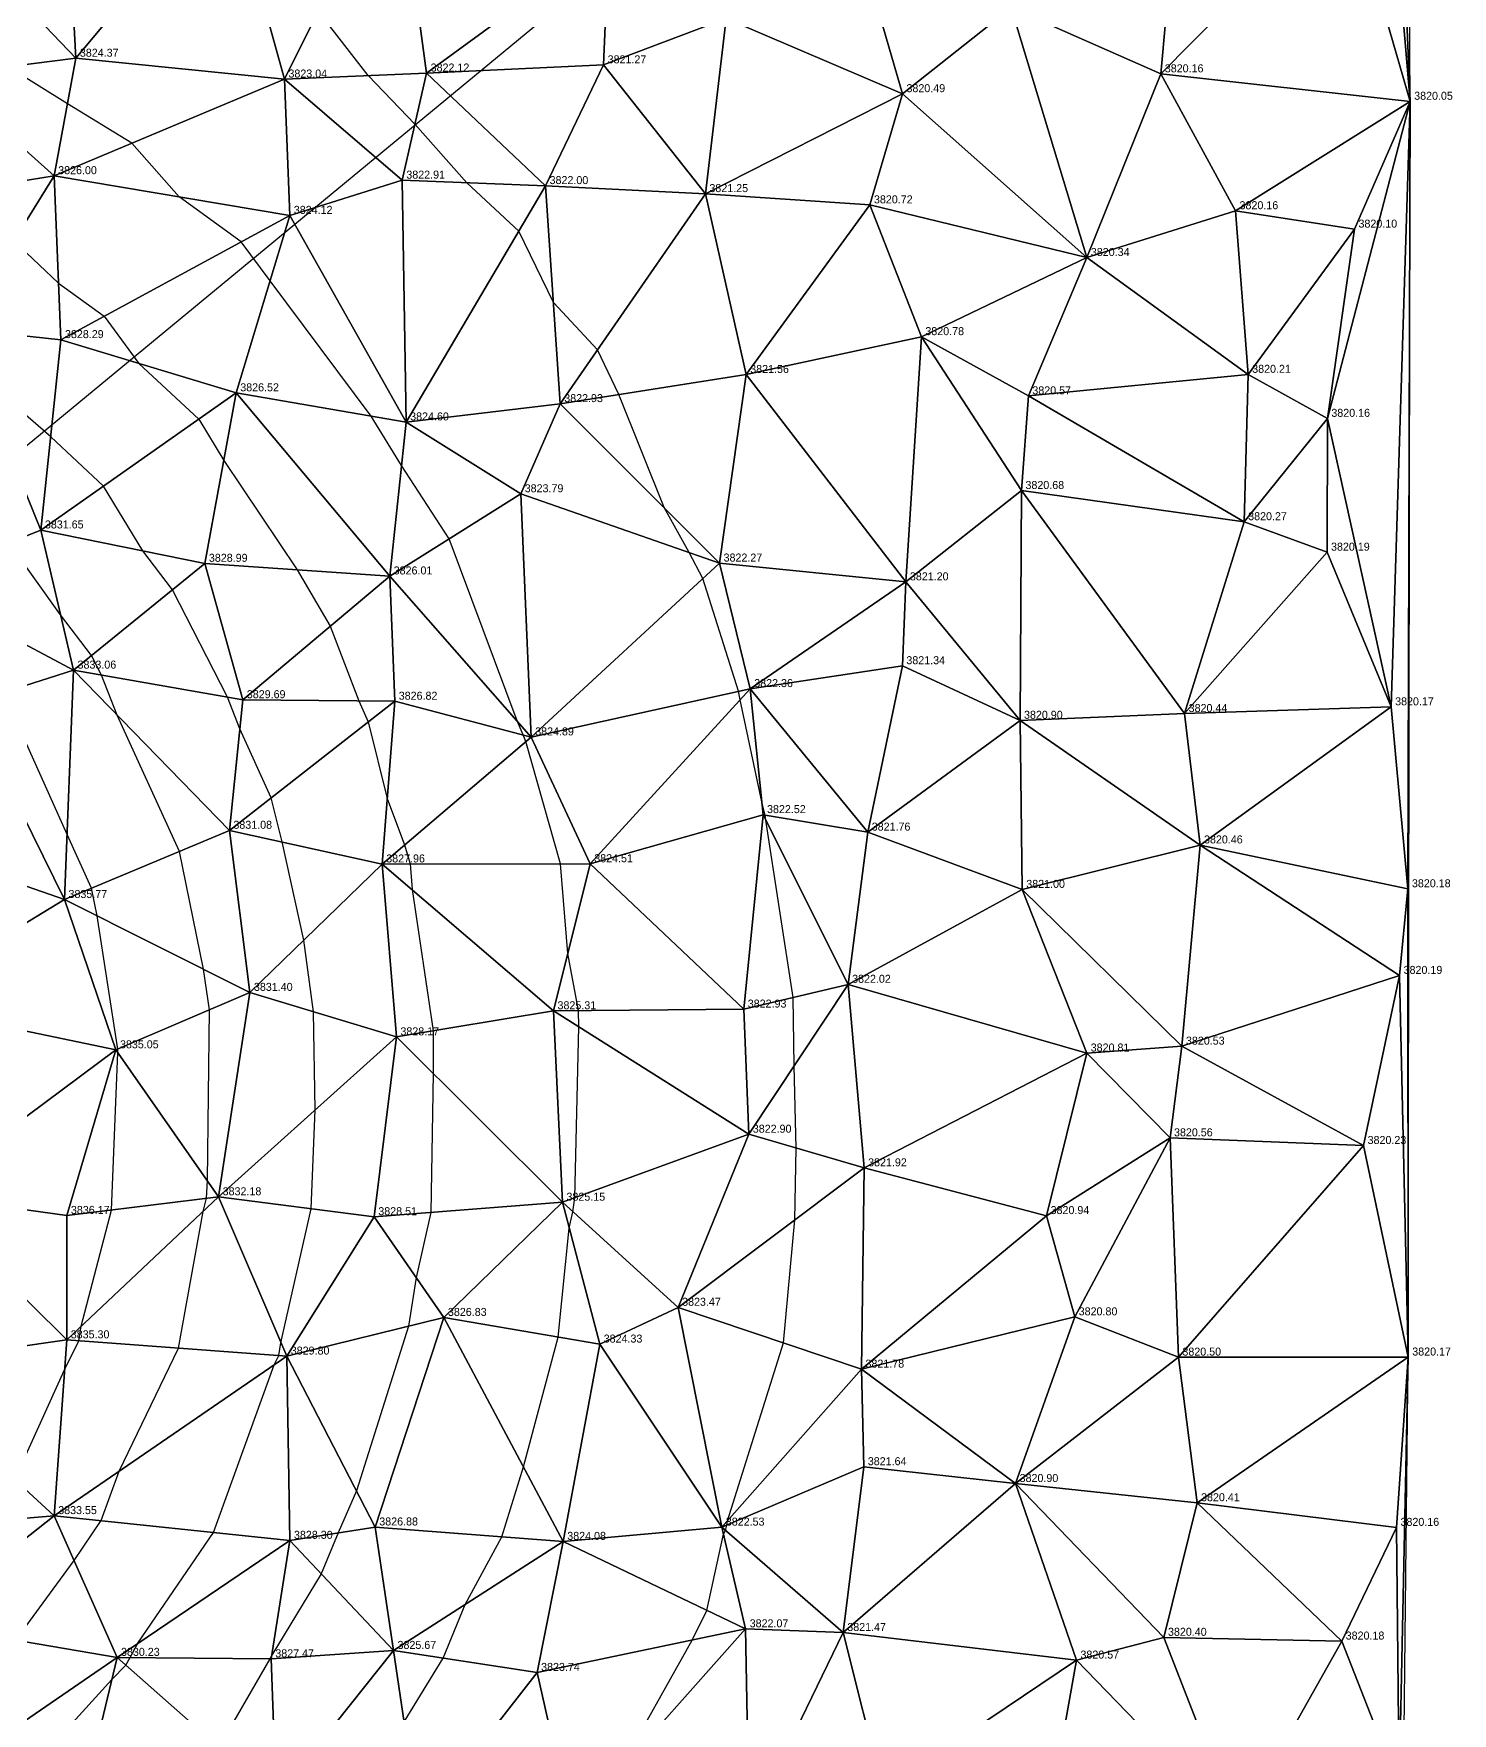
# Model space of a CAD drawing. Header units: metres. Extents: x 389994 to 390511, y 8247994 to 8248506.
# Drawn here: x 390333.5 to 390510.8, y 8248172.7 to 8248382.7 of the extents above; entities that cross this region are included whole.
import ezdxf

# ---------------------------------------------------------------- set-up
doc = ezdxf.new("R2010")
doc.units = ezdxf.units.M
for name, color, linetype in [('CURVAS_MAYORES', 30, 'Continuous'), ('CURVAS_MENORES', 33, 'Continuous'), ('EJE', 1, 'Continuous'), ('PUNTOS', 7, 'Continuous'), ('TIN', 8, 'Continuous')]:
    doc.layers.add(name, color=color, linetype=linetype)

msp = doc.modelspace()

# ---------------------------------------------------------------- linework, layer by layer
at = {"layer": 'CURVAS_MAYORES', "elevation": 3825}
msp.add_lwpolyline([(390379.81, 8248171.64), (390384.69, 8248179.6), (390387.42, 8248186.3), (390392, 8248194.77), (390394.72, 8248203.51), (390399.06, 8248219.73), (390400.44, 8248233.32), (390400.88, 8248235.4), (390401.14, 8248237.14), (390401.65, 8248258.49), (390401.6, 8248260.53), (390400.26, 8248267.67), (390399.36, 8248278.88), (390395, 8248294.16), (390394.69, 8248294.99), (390393.91, 8248296.74), (390385.42, 8248319.51), (390379.48, 8248328.67), (390375.67, 8248334.85), (390363.06, 8248351.75), (390359.46, 8248356.62), (390351.68, 8248362.25), (390345.78, 8248368.95), (390337.74, 8248373.86), (390330.31, 8248378.51)], dxfattribs=at)
at = {"layer": 'CURVAS_MENORES'}
for points, elevation in [([(390406.5, 8248165.28), (390415.8, 8248181.85), (390417.64, 8248185.57), (390419.7, 8248195.1), (390419.94, 8248195.57), (390420.11, 8248196.22), (390420.22, 8248196.77), (390427.21, 8248219), (390428.62, 8248234.37), (390428.77, 8248243.35), (390428.53, 8248253.61), (390428.41, 8248262.18), (390424.98, 8248284.35), (390424.91, 8248284.97), (390424.48, 8248286.64), (390421.78, 8248299.38), (390421.57, 8248300.45), (390417.14, 8248314.54), (390415.43, 8248317.78), (390412.29, 8248323.4), (390406.63, 8248337.54), (390403.97, 8248343.14), (390398.46, 8248349.05), (390394.13, 8248357.97), (390387.65, 8248364.01), (390381.17, 8248371.3), (390375.31, 8248377.4), (390369.08, 8248385.45)], 3822.5), ([(390331.04, 8248356.74), (390336.64, 8248351.44), (390342.33, 8248347.32), (390346.67, 8248341.43), (390354.15, 8248334.45), (390357.28, 8248329.28), (390366.45, 8248315.64), (390370.56, 8248308.58), (390374.13, 8248299.24), (390375.32, 8248296.61), (390377.7, 8248287.06), (390379.87, 8248281.24), (390380.55, 8248278.86), (390380.8, 8248275.65), (390383.44, 8248258), (390383.43, 8248252.66), (390383.14, 8248235.3), (390381.31, 8248227.18), (390380.35, 8248221.08), (390373.86, 8248200.51), (390371.55, 8248195.25), (390369.46, 8248190.14), (390363.29, 8248179.96), (390363.04, 8248179.5), (390356.67, 8248168.45)], 3827.5), ([(390330.24, 8248162.55), (390343.28, 8248176.94), (390345.02, 8248178.73), (390345.56, 8248179.67), (390346.53, 8248181.45), (390355.99, 8248195.31), (390363.57, 8248216.27), (390364.13, 8248217.42), (390364.42, 8248219.02), (390368.19, 8248235.77), (390368.71, 8248248.13), (390368.47, 8248260.39), (390367.28, 8248269.35), (390364.58, 8248281.61), (390363.2, 8248287.14), (390359.28, 8248295.76), (390357.72, 8248299.72), (390350.85, 8248313.12), (390347.14, 8248318.01), (390342.26, 8248326.1), (390335.65, 8248332.26), (390326.47, 8248340.19)], 3830), ([(390331.3, 8248181.84), (390338.56, 8248191.81), (390341.96, 8248196.78), (390344.19, 8248202.97), (390351.63, 8248218.34), (390354.71, 8248235.44), (390355.13, 8248237.07), (390355.22, 8248239.28), (390355.5, 8248260.64), (390354.72, 8248265.72), (390351.73, 8248280.44), (390343.97, 8248297.45), (390341.99, 8248302.47), (390340.74, 8248304.91), (390336.89, 8248309.99), (390330.44, 8248319.02)], 3832.5), ([(390331.17, 8248201.91), (390337.38, 8248215.63), (390339.14, 8248219.26), (390339.47, 8248221.08), (390343.23, 8248235.61), (390344.02, 8248255.31), (390344.03, 8248255.72), (390341.47, 8248272.36), (390340.76, 8248275.83), (390337.69, 8248282.56), (390329.74, 8248300.29)], 3835)]:
    msp.add_lwpolyline(points, dxfattribs=dict(at, elevation=elevation))
at = {"layer": 'EJE'}
msp.add_lwpolyline([(390034.34, 8248044.04), (390250.02, 8248262.95), (390470.51, 8248445.06)], dxfattribs=at)
at = {"layer": 'PUNTOS'}
for p in [(390338.79, 8248379.56, 3824.37), (390404.73, 8248378.73, 3821.27), (390364.85, 8248376.96, 3823.04), (390382.62, 8248377.71, 3822.12), (390474.35, 8248377.61, 3820.16), (390442.07, 8248375.13, 3820.49), (390505.51, 8248374.18, 3820.05), (390336.08, 8248364.88, 3826), (390379.58, 8248364.32, 3822.91), (390397.48, 8248363.64, 3822), (390417.45, 8248362.64, 3821.25), (390365.52, 8248359.92, 3824.12), (390438.01, 8248361.23, 3820.72), (390483.69, 8248360.5, 3820.16), (390498.55, 8248358.2, 3820.1), (390465.11, 8248354.65, 3820.34), (390336.93, 8248344.39, 3828.29), (390444.43, 8248344.76, 3820.78), (390422.55, 8248340.03, 3821.56), (390485.27, 8248340.05, 3820.21), (390358.83, 8248337.74, 3826.52), (390457.8, 8248337.36, 3820.57), (390399.31, 8248336.39, 3822.93), (390380.06, 8248334.1, 3824.6), (390495.16, 8248334.55, 3820.16), (390394.37, 8248325.12, 3823.79), (390456.94, 8248325.53, 3820.68), (390334.42, 8248320.6, 3831.65), (390484.77, 8248321.63, 3820.27), (390495.12, 8248317.82, 3820.19), (390354.91, 8248316.43, 3828.99), (390419.22, 8248316.46, 3822.27), (390378, 8248314.85, 3826.01), (390442.5, 8248314.11, 3821.2), (390442.06, 8248303.63, 3821.34), (390338.5, 8248303.08, 3833.06), (390359.65, 8248299.38, 3829.69), (390378.63, 8248299.19, 3826.82), (390423.05, 8248300.77, 3822.36), (390477.33, 8248297.65, 3820.44), (390503.13, 8248298.49, 3820.17), (390395.68, 8248294.73, 3824.89), (390456.76, 8248296.81, 3820.9), (390424.65, 8248285.02, 3822.52), (390357.97, 8248283.06, 3831.08), (390437.73, 8248282.83, 3821.76), (390479.25, 8248281.23, 3820.46), (390377.07, 8248278.85, 3827.96), (390403.06, 8248278.88, 3824.51), (390337.37, 8248274.41, 3835.77), (390457.04, 8248275.67, 3821), (390505.23, 8248275.75, 3820.18), (390435.28, 8248263.81, 3822.02), (390504.19, 8248264.92, 3820.19), (390360.54, 8248262.8, 3831.4), (390398.47, 8248260.5, 3825.31), (390422.24, 8248260.71, 3822.93), (390378.84, 8248257.24, 3828.17), (390343.8, 8248255.62, 3835.05), (390465.09, 8248255.22, 3820.81), (390476.99, 8248256.08, 3820.53), (390422.87, 8248245.07, 3822.9), (390475.5, 8248244.62, 3820.56), (390499.69, 8248243.66, 3820.23), (390437.28, 8248240.87, 3821.92), (390356.63, 8248237.25, 3832.18), (390399.59, 8248236.57, 3825.15), (390337.67, 8248234.92, 3836.17), (390376.08, 8248234.76, 3828.51), (390460.08, 8248234.9, 3820.94), (390414.04, 8248223.44, 3823.47), (390384.78, 8248222.17, 3826.83), (390463.59, 8248222.24, 3820.8), (390337.65, 8248219.37, 3835.3), (390365.14, 8248217.34, 3829.8), (390404.24, 8248218.84, 3824.33), (390476.55, 8248217.21, 3820.5), (390505.27, 8248217.22, 3820.17), (390436.95, 8248215.71, 3821.78), (390437.24, 8248203.51, 3821.64), (390456.21, 8248201.41, 3820.9), (390478.88, 8248199.01, 3820.41), (390336.08, 8248197.4, 3833.55), (390365.54, 8248194.31, 3828.3), (390376.2, 8248195.98, 3826.88), (390399.69, 8248194.18, 3824.08), (390419.5, 8248195.96, 3822.53), (390503.8, 8248195.93, 3820.16), (390422.48, 8248183.25, 3822.07), (390434.68, 8248182.79, 3821.47), (390474.75, 8248182.19, 3820.4), (390496.95, 8248181.72, 3820.18), (390343.93, 8248179.68, 3830.23), (390363.21, 8248179.5, 3827.47), (390378.48, 8248180.55, 3825.67), (390463.81, 8248179.34, 3820.57), (390396.42, 8248177.8, 3823.74)]:
    msp.add_point(p, dxfattribs=at)
at = {"layer": 'TIN'}
for points in [[(390504.72, 8248498.26, 3820), (390501.89, 8248461.4, 3820.01), (390505.51, 8248374.18, 3820.05)], [(390501.89, 8248461.4, 3820.01), (390501.86, 8248417.48, 3820.02), (390505.51, 8248374.18, 3820.05)], [(390501.86, 8248417.48, 3820.02), (390497.66, 8248401.23, 3820.04), (390505.51, 8248374.18, 3820.05)], [(390337.42, 8248405.03, 3822.53), (390319.62, 8248399.58, 3823.58), (390338.79, 8248379.56, 3824.37)], [(390357.8, 8248402.34, 3821.97), (390337.42, 8248405.03, 3822.53), (390338.79, 8248379.56, 3824.37)], [(390378.91, 8248405.23, 3821.25), (390357.8, 8248402.34, 3821.97), (390364.85, 8248376.96, 3823.04)], [(390382.62, 8248377.71, 3822.12), (390378.91, 8248405.23, 3821.25), (390364.85, 8248376.96, 3823.04)], [(390378.91, 8248405.23, 3821.25), (390382.62, 8248377.71, 3822.12), (390405.38, 8248394.36, 3820.89)], [(390364.85, 8248376.96, 3823.04), (390357.8, 8248402.34, 3821.97), (390338.79, 8248379.56, 3824.37)], [(390434.89, 8248399.96, 3820.36), (390420.06, 8248384.53, 3820.76), (390442.07, 8248375.13, 3820.49)], [(390434.89, 8248399.96, 3820.36), (390442.07, 8248375.13, 3820.49), (390455.64, 8248385.89, 3820.26)], [(390497.66, 8248401.23, 3820.04), (390474.35, 8248377.61, 3820.16), (390505.51, 8248374.18, 3820.05)], [(390476.23, 8248398.42, 3820.1), (390474.35, 8248377.61, 3820.16), (390497.66, 8248401.23, 3820.04)], [(390319.62, 8248399.58, 3823.58), (390321.98, 8248377.47, 3825.62), (390338.79, 8248379.56, 3824.37)], [(390474.35, 8248377.61, 3820.16), (390476.23, 8248398.42, 3820.1), (390455.64, 8248385.89, 3820.26)], [(390382.62, 8248377.71, 3822.12), (390404.73, 8248378.73, 3821.27), (390405.38, 8248394.36, 3820.89)], [(390404.73, 8248378.73, 3821.27), (390420.06, 8248384.53, 3820.76), (390405.38, 8248394.36, 3820.89)], [(390455.64, 8248385.89, 3820.26), (390442.07, 8248375.13, 3820.49), (390465.11, 8248354.65, 3820.34)], [(390474.35, 8248377.61, 3820.16), (390455.64, 8248385.89, 3820.26), (390465.11, 8248354.65, 3820.34)], [(390420.06, 8248384.53, 3820.76), (390404.73, 8248378.73, 3821.27), (390417.45, 8248362.64, 3821.25)], [(390442.07, 8248375.13, 3820.49), (390420.06, 8248384.53, 3820.76), (390417.45, 8248362.64, 3821.25)], [(390321.98, 8248377.47, 3825.62), (390336.08, 8248364.88, 3826), (390338.79, 8248379.56, 3824.37)], [(390336.08, 8248364.88, 3826), (390364.85, 8248376.96, 3823.04), (390338.79, 8248379.56, 3824.37)], [(390404.73, 8248378.73, 3821.27), (390382.62, 8248377.71, 3822.12), (390397.48, 8248363.64, 3822)], [(390417.45, 8248362.64, 3821.25), (390404.73, 8248378.73, 3821.27), (390397.48, 8248363.64, 3822)], [(390336.08, 8248364.88, 3826), (390321.98, 8248377.47, 3825.62), (390317.55, 8248361.88, 3827.9)], [(390336.08, 8248364.88, 3826), (390365.52, 8248359.92, 3824.12), (390364.85, 8248376.96, 3823.04)], [(390379.58, 8248364.32, 3822.91), (390382.62, 8248377.71, 3822.12), (390364.85, 8248376.96, 3823.04)], [(390365.52, 8248359.92, 3824.12), (390379.58, 8248364.32, 3822.91), (390364.85, 8248376.96, 3823.04)], [(390382.62, 8248377.71, 3822.12), (390379.58, 8248364.32, 3822.91), (390397.48, 8248363.64, 3822)], [(390483.69, 8248360.5, 3820.16), (390474.35, 8248377.61, 3820.16), (390465.11, 8248354.65, 3820.34)], [(390474.35, 8248377.61, 3820.16), (390483.69, 8248360.5, 3820.16), (390505.51, 8248374.18, 3820.05)], [(390438.01, 8248361.23, 3820.72), (390442.07, 8248375.13, 3820.49), (390417.45, 8248362.64, 3821.25)], [(390442.07, 8248375.13, 3820.49), (390438.01, 8248361.23, 3820.72), (390465.11, 8248354.65, 3820.34)], [(390483.69, 8248360.5, 3820.16), (390498.55, 8248358.2, 3820.1), (390505.51, 8248374.18, 3820.05)], [(390498.55, 8248358.2, 3820.1), (390495.16, 8248334.55, 3820.16), (390505.51, 8248374.18, 3820.05)], [(390495.16, 8248334.55, 3820.16), (390503.13, 8248298.49, 3820.17), (390505.51, 8248374.18, 3820.05)], [(390503.13, 8248298.49, 3820.17), (390505.23, 8248275.75, 3820.18), (390505.51, 8248374.18, 3820.05)], [(390505.23, 8248275.75, 3820.18), (390505.27, 8248217.22, 3820.17), (390505.51, 8248374.18, 3820.05)], [(390324.22, 8248345.73, 3829.53), (390336.08, 8248364.88, 3826), (390317.55, 8248361.88, 3827.9)], [(390324.22, 8248345.73, 3829.53), (390336.93, 8248344.39, 3828.29), (390336.08, 8248364.88, 3826)], [(390336.93, 8248344.39, 3828.29), (390365.52, 8248359.92, 3824.12), (390336.08, 8248364.88, 3826)], [(390379.58, 8248364.32, 3822.91), (390365.52, 8248359.92, 3824.12), (390380.06, 8248334.1, 3824.6)], [(390379.58, 8248364.32, 3822.91), (390380.06, 8248334.1, 3824.6), (390397.48, 8248363.64, 3822)], [(390380.06, 8248334.1, 3824.6), (390399.31, 8248336.39, 3822.93), (390397.48, 8248363.64, 3822)], [(390399.31, 8248336.39, 3822.93), (390417.45, 8248362.64, 3821.25), (390397.48, 8248363.64, 3822)], [(390417.45, 8248362.64, 3821.25), (390399.31, 8248336.39, 3822.93), (390422.55, 8248340.03, 3821.56)], [(390438.01, 8248361.23, 3820.72), (390417.45, 8248362.64, 3821.25), (390422.55, 8248340.03, 3821.56)], [(390336.93, 8248344.39, 3828.29), (390358.83, 8248337.74, 3826.52), (390365.52, 8248359.92, 3824.12)], [(390365.52, 8248359.92, 3824.12), (390358.83, 8248337.74, 3826.52), (390380.06, 8248334.1, 3824.6)], [(390444.43, 8248344.76, 3820.78), (390438.01, 8248361.23, 3820.72), (390422.55, 8248340.03, 3821.56)], [(390438.01, 8248361.23, 3820.72), (390444.43, 8248344.76, 3820.78), (390465.11, 8248354.65, 3820.34)], [(390485.27, 8248340.05, 3820.21), (390483.69, 8248360.5, 3820.16), (390465.11, 8248354.65, 3820.34)], [(390483.69, 8248360.5, 3820.16), (390485.27, 8248340.05, 3820.21), (390498.55, 8248358.2, 3820.1)], [(390485.27, 8248340.05, 3820.21), (390495.16, 8248334.55, 3820.16), (390498.55, 8248358.2, 3820.1)], [(390444.43, 8248344.76, 3820.78), (390457.8, 8248337.36, 3820.57), (390465.11, 8248354.65, 3820.34)], [(390457.8, 8248337.36, 3820.57), (390485.27, 8248340.05, 3820.21), (390465.11, 8248354.65, 3820.34)], [(390324.22, 8248345.73, 3829.53), (390317.93, 8248314.05, 3835.18), (390334.42, 8248320.6, 3831.65)], [(390336.93, 8248344.39, 3828.29), (390324.22, 8248345.73, 3829.53), (390334.42, 8248320.6, 3831.65)], [(390358.83, 8248337.74, 3826.52), (390336.93, 8248344.39, 3828.29), (390334.42, 8248320.6, 3831.65)], [(390442.5, 8248314.11, 3821.2), (390444.43, 8248344.76, 3820.78), (390422.55, 8248340.03, 3821.56)], [(390444.43, 8248344.76, 3820.78), (390442.5, 8248314.11, 3821.2), (390456.94, 8248325.53, 3820.68)], [(390457.8, 8248337.36, 3820.57), (390444.43, 8248344.76, 3820.78), (390456.94, 8248325.53, 3820.68)], [(390422.55, 8248340.03, 3821.56), (390399.31, 8248336.39, 3822.93), (390419.22, 8248316.46, 3822.27)], [(390442.5, 8248314.11, 3821.2), (390422.55, 8248340.03, 3821.56), (390419.22, 8248316.46, 3822.27)], [(390484.77, 8248321.63, 3820.27), (390485.27, 8248340.05, 3820.21), (390457.8, 8248337.36, 3820.57)], [(390485.27, 8248340.05, 3820.21), (390484.77, 8248321.63, 3820.27), (390495.16, 8248334.55, 3820.16)], [(390358.83, 8248337.74, 3826.52), (390334.42, 8248320.6, 3831.65), (390354.91, 8248316.43, 3828.99)], [(390378, 8248314.85, 3826.01), (390358.83, 8248337.74, 3826.52), (390354.91, 8248316.43, 3828.99)], [(390358.83, 8248337.74, 3826.52), (390378, 8248314.85, 3826.01), (390380.06, 8248334.1, 3824.6)], [(390484.77, 8248321.63, 3820.27), (390457.8, 8248337.36, 3820.57), (390456.94, 8248325.53, 3820.68)], [(390394.37, 8248325.12, 3823.79), (390399.31, 8248336.39, 3822.93), (390380.06, 8248334.1, 3824.6)], [(390399.31, 8248336.39, 3822.93), (390394.37, 8248325.12, 3823.79), (390419.22, 8248316.46, 3822.27)], [(390378, 8248314.85, 3826.01), (390394.37, 8248325.12, 3823.79), (390380.06, 8248334.1, 3824.6)], [(390495.16, 8248334.55, 3820.16), (390484.77, 8248321.63, 3820.27), (390495.12, 8248317.82, 3820.19)], [(390503.13, 8248298.49, 3820.17), (390495.16, 8248334.55, 3820.16), (390495.12, 8248317.82, 3820.19)], [(390394.37, 8248325.12, 3823.79), (390378, 8248314.85, 3826.01), (390395.68, 8248294.73, 3824.89)], [(390394.37, 8248325.12, 3823.79), (390395.68, 8248294.73, 3824.89), (390419.22, 8248316.46, 3822.27)], [(390456.94, 8248325.53, 3820.68), (390442.5, 8248314.11, 3821.2), (390456.76, 8248296.81, 3820.9)], [(390477.33, 8248297.65, 3820.44), (390456.94, 8248325.53, 3820.68), (390456.76, 8248296.81, 3820.9)], [(390477.33, 8248297.65, 3820.44), (390484.77, 8248321.63, 3820.27), (390456.94, 8248325.53, 3820.68)], [(390334.42, 8248320.6, 3831.65), (390317.93, 8248314.05, 3835.18), (390338.5, 8248303.08, 3833.06)], [(390334.42, 8248320.6, 3831.65), (390338.5, 8248303.08, 3833.06), (390354.91, 8248316.43, 3828.99)], [(390484.77, 8248321.63, 3820.27), (390477.33, 8248297.65, 3820.44), (390495.12, 8248317.82, 3820.19)], [(390477.33, 8248297.65, 3820.44), (390503.13, 8248298.49, 3820.17), (390495.12, 8248317.82, 3820.19)], [(390338.5, 8248303.08, 3833.06), (390359.65, 8248299.38, 3829.69), (390354.91, 8248316.43, 3828.99)], [(390359.65, 8248299.38, 3829.69), (390378, 8248314.85, 3826.01), (390354.91, 8248316.43, 3828.99)], [(390395.68, 8248294.73, 3824.89), (390423.05, 8248300.77, 3822.36), (390419.22, 8248316.46, 3822.27)], [(390423.05, 8248300.77, 3822.36), (390442.5, 8248314.11, 3821.2), (390419.22, 8248316.46, 3822.27)], [(390338.5, 8248303.08, 3833.06), (390317.93, 8248314.05, 3835.18), (390325.28, 8248298.87, 3835.99)], [(390378, 8248314.85, 3826.01), (390359.65, 8248299.38, 3829.69), (390378.63, 8248299.19, 3826.82)], [(390395.68, 8248294.73, 3824.89), (390378, 8248314.85, 3826.01), (390378.63, 8248299.19, 3826.82)], [(390442.06, 8248303.63, 3821.34), (390442.5, 8248314.11, 3821.2), (390423.05, 8248300.77, 3822.36)], [(390442.5, 8248314.11, 3821.2), (390442.06, 8248303.63, 3821.34), (390456.76, 8248296.81, 3820.9)], [(390437.73, 8248282.83, 3821.76), (390442.06, 8248303.63, 3821.34), (390423.05, 8248300.77, 3822.36)], [(390442.06, 8248303.63, 3821.34), (390437.73, 8248282.83, 3821.76), (390456.76, 8248296.81, 3820.9)], [(390337.37, 8248274.41, 3835.77), (390338.5, 8248303.08, 3833.06), (390325.28, 8248298.87, 3835.99)], [(390338.5, 8248303.08, 3833.06), (390337.37, 8248274.41, 3835.77), (390357.97, 8248283.06, 3831.08)], [(390359.65, 8248299.38, 3829.69), (390338.5, 8248303.08, 3833.06), (390357.97, 8248283.06, 3831.08)], [(390359.65, 8248299.38, 3829.69), (390357.97, 8248283.06, 3831.08), (390378.63, 8248299.19, 3826.82)], [(390357.97, 8248283.06, 3831.08), (390377.07, 8248278.85, 3827.96), (390378.63, 8248299.19, 3826.82)], [(390377.07, 8248278.85, 3827.96), (390395.68, 8248294.73, 3824.89), (390378.63, 8248299.19, 3826.82)], [(390395.68, 8248294.73, 3824.89), (390403.06, 8248278.88, 3824.51), (390423.05, 8248300.77, 3822.36)], [(390403.06, 8248278.88, 3824.51), (390424.65, 8248285.02, 3822.52), (390423.05, 8248300.77, 3822.36)], [(390424.65, 8248285.02, 3822.52), (390437.73, 8248282.83, 3821.76), (390423.05, 8248300.77, 3822.36)], [(390318.28, 8248281.04, 3839.33), (390337.37, 8248274.41, 3835.77), (390325.28, 8248298.87, 3835.99)], [(390479.25, 8248281.23, 3820.46), (390477.33, 8248297.65, 3820.44), (390456.76, 8248296.81, 3820.9)], [(390477.33, 8248297.65, 3820.44), (390479.25, 8248281.23, 3820.46), (390503.13, 8248298.49, 3820.17)], [(390479.25, 8248281.23, 3820.46), (390505.23, 8248275.75, 3820.18), (390503.13, 8248298.49, 3820.17)], [(390377.07, 8248278.85, 3827.96), (390403.06, 8248278.88, 3824.51), (390395.68, 8248294.73, 3824.89)], [(390437.73, 8248282.83, 3821.76), (390457.04, 8248275.67, 3821), (390456.76, 8248296.81, 3820.9)], [(390457.04, 8248275.67, 3821), (390479.25, 8248281.23, 3820.46), (390456.76, 8248296.81, 3820.9)], [(390424.65, 8248285.02, 3822.52), (390403.06, 8248278.88, 3824.51), (390422.24, 8248260.71, 3822.93)], [(390424.65, 8248285.02, 3822.52), (390422.24, 8248260.71, 3822.93), (390435.28, 8248263.81, 3822.02)], [(390437.73, 8248282.83, 3821.76), (390424.65, 8248285.02, 3822.52), (390435.28, 8248263.81, 3822.02)], [(390337.37, 8248274.41, 3835.77), (390360.54, 8248262.8, 3831.4), (390357.97, 8248283.06, 3831.08)], [(390360.54, 8248262.8, 3831.4), (390377.07, 8248278.85, 3827.96), (390357.97, 8248283.06, 3831.08)], [(390457.04, 8248275.67, 3821), (390437.73, 8248282.83, 3821.76), (390435.28, 8248263.81, 3822.02)], [(390315.99, 8248261.43, 3841.13), (390337.37, 8248274.41, 3835.77), (390318.28, 8248281.04, 3839.33)], [(390457.04, 8248275.67, 3821), (390476.99, 8248256.08, 3820.53), (390479.25, 8248281.23, 3820.46)], [(390479.25, 8248281.23, 3820.46), (390476.99, 8248256.08, 3820.53), (390504.19, 8248264.92, 3820.19)], [(390505.23, 8248275.75, 3820.18), (390479.25, 8248281.23, 3820.46), (390504.19, 8248264.92, 3820.19)], [(390377.07, 8248278.85, 3827.96), (390360.54, 8248262.8, 3831.4), (390378.84, 8248257.24, 3828.17)], [(390398.47, 8248260.5, 3825.31), (390403.06, 8248278.88, 3824.51), (390377.07, 8248278.85, 3827.96)], [(390398.47, 8248260.5, 3825.31), (390377.07, 8248278.85, 3827.96), (390378.84, 8248257.24, 3828.17)], [(390403.06, 8248278.88, 3824.51), (390398.47, 8248260.5, 3825.31), (390422.24, 8248260.71, 3822.93)], [(390343.8, 8248255.62, 3835.05), (390337.37, 8248274.41, 3835.77), (390315.99, 8248261.43, 3841.13)], [(390337.37, 8248274.41, 3835.77), (390343.8, 8248255.62, 3835.05), (390360.54, 8248262.8, 3831.4)], [(390457.04, 8248275.67, 3821), (390435.28, 8248263.81, 3822.02), (390465.09, 8248255.22, 3820.81)], [(390476.99, 8248256.08, 3820.53), (390457.04, 8248275.67, 3821), (390465.09, 8248255.22, 3820.81)], [(390505.27, 8248217.22, 3820.17), (390505.23, 8248275.75, 3820.18), (390504.19, 8248264.92, 3820.19)], [(390435.28, 8248263.81, 3822.02), (390422.24, 8248260.71, 3822.93), (390422.87, 8248245.07, 3822.9)], [(390437.28, 8248240.87, 3821.92), (390435.28, 8248263.81, 3822.02), (390422.87, 8248245.07, 3822.9)], [(390435.28, 8248263.81, 3822.02), (390437.28, 8248240.87, 3821.92), (390465.09, 8248255.22, 3820.81)], [(390476.99, 8248256.08, 3820.53), (390499.69, 8248243.66, 3820.23), (390504.19, 8248264.92, 3820.19)], [(390499.69, 8248243.66, 3820.23), (390505.27, 8248217.22, 3820.17), (390504.19, 8248264.92, 3820.19)], [(390343.8, 8248255.62, 3835.05), (390315.99, 8248261.43, 3841.13), (390319.38, 8248237.46, 3840.35)], [(390360.54, 8248262.8, 3831.4), (390343.8, 8248255.62, 3835.05), (390356.63, 8248237.25, 3832.18)], [(390360.54, 8248262.8, 3831.4), (390356.63, 8248237.25, 3832.18), (390378.84, 8248257.24, 3828.17)], [(390399.59, 8248236.57, 3825.15), (390398.47, 8248260.5, 3825.31), (390378.84, 8248257.24, 3828.17)], [(390422.24, 8248260.71, 3822.93), (390398.47, 8248260.5, 3825.31), (390422.87, 8248245.07, 3822.9)], [(390398.47, 8248260.5, 3825.31), (390399.59, 8248236.57, 3825.15), (390422.87, 8248245.07, 3822.9)], [(390356.63, 8248237.25, 3832.18), (390376.08, 8248234.76, 3828.51), (390378.84, 8248257.24, 3828.17)], [(390376.08, 8248234.76, 3828.51), (390399.59, 8248236.57, 3825.15), (390378.84, 8248257.24, 3828.17)], [(390337.67, 8248234.92, 3836.17), (390343.8, 8248255.62, 3835.05), (390319.38, 8248237.46, 3840.35)], [(390343.8, 8248255.62, 3835.05), (390337.67, 8248234.92, 3836.17), (390356.63, 8248237.25, 3832.18)], [(390437.28, 8248240.87, 3821.92), (390460.08, 8248234.9, 3820.94), (390465.09, 8248255.22, 3820.81)], [(390460.08, 8248234.9, 3820.94), (390475.5, 8248244.62, 3820.56), (390465.09, 8248255.22, 3820.81)], [(390475.5, 8248244.62, 3820.56), (390476.99, 8248256.08, 3820.53), (390465.09, 8248255.22, 3820.81)], [(390476.99, 8248256.08, 3820.53), (390475.5, 8248244.62, 3820.56), (390499.69, 8248243.66, 3820.23)], [(390399.59, 8248236.57, 3825.15), (390414.04, 8248223.44, 3823.47), (390422.87, 8248245.07, 3822.9)], [(390414.04, 8248223.44, 3823.47), (390437.28, 8248240.87, 3821.92), (390422.87, 8248245.07, 3822.9)], [(390475.5, 8248244.62, 3820.56), (390460.08, 8248234.9, 3820.94), (390463.59, 8248222.24, 3820.8)], [(390476.55, 8248217.21, 3820.5), (390475.5, 8248244.62, 3820.56), (390463.59, 8248222.24, 3820.8)], [(390475.5, 8248244.62, 3820.56), (390476.55, 8248217.21, 3820.5), (390499.69, 8248243.66, 3820.23)], [(390476.55, 8248217.21, 3820.5), (390505.27, 8248217.22, 3820.17), (390499.69, 8248243.66, 3820.23)], [(390414.04, 8248223.44, 3823.47), (390436.95, 8248215.71, 3821.78), (390437.28, 8248240.87, 3821.92)], [(390436.95, 8248215.71, 3821.78), (390460.08, 8248234.9, 3820.94), (390437.28, 8248240.87, 3821.92)], [(390315.59, 8248216.21, 3839.61), (390337.65, 8248219.37, 3835.3), (390319.38, 8248237.46, 3840.35)], [(390337.65, 8248219.37, 3835.3), (390337.67, 8248234.92, 3836.17), (390319.38, 8248237.46, 3840.35)], [(390337.67, 8248234.92, 3836.17), (390337.65, 8248219.37, 3835.3), (390356.63, 8248237.25, 3832.18)], [(390337.65, 8248219.37, 3835.3), (390365.14, 8248217.34, 3829.8), (390356.63, 8248237.25, 3832.18)], [(390365.14, 8248217.34, 3829.8), (390376.08, 8248234.76, 3828.51), (390356.63, 8248237.25, 3832.18)], [(390376.08, 8248234.76, 3828.51), (390384.78, 8248222.17, 3826.83), (390399.59, 8248236.57, 3825.15)], [(390399.59, 8248236.57, 3825.15), (390384.78, 8248222.17, 3826.83), (390404.24, 8248218.84, 3824.33)], [(390414.04, 8248223.44, 3823.47), (390399.59, 8248236.57, 3825.15), (390404.24, 8248218.84, 3824.33)], [(390376.08, 8248234.76, 3828.51), (390365.14, 8248217.34, 3829.8), (390384.78, 8248222.17, 3826.83)], [(390460.08, 8248234.9, 3820.94), (390436.95, 8248215.71, 3821.78), (390463.59, 8248222.24, 3820.8)], [(390414.04, 8248223.44, 3823.47), (390404.24, 8248218.84, 3824.33), (390419.5, 8248195.96, 3822.53)], [(390436.95, 8248215.71, 3821.78), (390414.04, 8248223.44, 3823.47), (390419.5, 8248195.96, 3822.53)], [(390384.78, 8248222.17, 3826.83), (390365.14, 8248217.34, 3829.8), (390376.2, 8248195.98, 3826.88)], [(390399.69, 8248194.18, 3824.08), (390384.78, 8248222.17, 3826.83), (390376.2, 8248195.98, 3826.88)], [(390384.78, 8248222.17, 3826.83), (390399.69, 8248194.18, 3824.08), (390404.24, 8248218.84, 3824.33)], [(390436.95, 8248215.71, 3821.78), (390456.21, 8248201.41, 3820.9), (390463.59, 8248222.24, 3820.8)], [(390456.21, 8248201.41, 3820.9), (390476.55, 8248217.21, 3820.5), (390463.59, 8248222.24, 3820.8)], [(390336.08, 8248197.4, 3833.55), (390337.65, 8248219.37, 3835.3), (390315.59, 8248216.21, 3839.61)], [(390365.14, 8248217.34, 3829.8), (390337.65, 8248219.37, 3835.3), (390336.08, 8248197.4, 3833.55)], [(390365.54, 8248194.31, 3828.3), (390365.14, 8248217.34, 3829.8), (390336.08, 8248197.4, 3833.55)], [(390365.14, 8248217.34, 3829.8), (390365.54, 8248194.31, 3828.3), (390376.2, 8248195.98, 3826.88)], [(390404.24, 8248218.84, 3824.33), (390399.69, 8248194.18, 3824.08), (390419.5, 8248195.96, 3822.53)], [(390478.88, 8248199.01, 3820.41), (390476.55, 8248217.21, 3820.5), (390456.21, 8248201.41, 3820.9)], [(390505.27, 8248217.22, 3820.17), (390476.55, 8248217.21, 3820.5), (390478.88, 8248199.01, 3820.41)], [(390505.27, 8248217.22, 3820.17), (390478.88, 8248199.01, 3820.41), (390503.8, 8248195.93, 3820.16)], [(390503.62, 8248065.52, 3820.01), (390505.27, 8248217.22, 3820.17), (390504.14, 8248163.42, 3820.11)], [(390504.14, 8248163.42, 3820.11), (390505.27, 8248217.22, 3820.17), (390503.8, 8248195.93, 3820.16)], [(390315.63, 8248195.66, 3837.01), (390336.08, 8248197.4, 3833.55), (390315.59, 8248216.21, 3839.61)], [(390437.24, 8248203.51, 3821.64), (390436.95, 8248215.71, 3821.78), (390419.5, 8248195.96, 3822.53)], [(390436.95, 8248215.71, 3821.78), (390437.24, 8248203.51, 3821.64), (390456.21, 8248201.41, 3820.9)], [(390437.24, 8248203.51, 3821.64), (390419.5, 8248195.96, 3822.53), (390434.68, 8248182.79, 3821.47)], [(390456.21, 8248201.41, 3820.9), (390437.24, 8248203.51, 3821.64), (390434.68, 8248182.79, 3821.47)], [(390463.81, 8248179.34, 3820.57), (390456.21, 8248201.41, 3820.9), (390434.68, 8248182.79, 3821.47)], [(390478.88, 8248199.01, 3820.41), (390456.21, 8248201.41, 3820.9), (390474.75, 8248182.19, 3820.4)], [(390456.21, 8248201.41, 3820.9), (390463.81, 8248179.34, 3820.57), (390474.75, 8248182.19, 3820.4)], [(390496.95, 8248181.72, 3820.18), (390478.88, 8248199.01, 3820.41), (390474.75, 8248182.19, 3820.4)], [(390478.88, 8248199.01, 3820.41), (390496.95, 8248181.72, 3820.18), (390503.8, 8248195.93, 3820.16)], [(390336.08, 8248197.4, 3833.55), (390315.63, 8248195.66, 3837.01), (390319.04, 8248183.94, 3834.7)], [(390343.93, 8248179.68, 3830.23), (390336.08, 8248197.4, 3833.55), (390319.04, 8248183.94, 3834.7)], [(390343.93, 8248179.68, 3830.23), (390365.54, 8248194.31, 3828.3), (390336.08, 8248197.4, 3833.55)], [(390365.54, 8248194.31, 3828.3), (390343.93, 8248179.68, 3830.23), (390363.21, 8248179.5, 3827.47)], [(390365.54, 8248194.31, 3828.3), (390363.21, 8248179.5, 3827.47), (390378.48, 8248180.55, 3825.67)], [(390365.54, 8248194.31, 3828.3), (390378.48, 8248180.55, 3825.67), (390376.2, 8248195.98, 3826.88)], [(390378.48, 8248180.55, 3825.67), (390399.69, 8248194.18, 3824.08), (390376.2, 8248195.98, 3826.88)], [(390399.69, 8248194.18, 3824.08), (390378.48, 8248180.55, 3825.67), (390396.42, 8248177.8, 3823.74)], [(390422.48, 8248183.25, 3822.07), (390399.69, 8248194.18, 3824.08), (390396.42, 8248177.8, 3823.74)], [(390399.69, 8248194.18, 3824.08), (390422.48, 8248183.25, 3822.07), (390419.5, 8248195.96, 3822.53)], [(390419.5, 8248195.96, 3822.53), (390422.48, 8248183.25, 3822.07), (390434.68, 8248182.79, 3821.47)], [(390496.95, 8248181.72, 3820.18), (390504.14, 8248163.42, 3820.11), (390503.8, 8248195.93, 3820.16)], [(390320.64, 8248163.68, 3831.35), (390343.93, 8248179.68, 3830.23), (390319.04, 8248183.94, 3834.7)], [(390400.7, 8248158.75, 3822.66), (390422.48, 8248183.25, 3822.07), (390396.42, 8248177.8, 3823.74)], [(390422.93, 8248158.57, 3821.51), (390422.48, 8248183.25, 3822.07), (390400.7, 8248158.75, 3822.66)], [(390422.48, 8248183.25, 3822.07), (390422.93, 8248158.57, 3821.51), (390434.68, 8248182.79, 3821.47)], [(390422.93, 8248158.57, 3821.51), (390439.6, 8248163.07, 3821), (390434.68, 8248182.79, 3821.47)], [(390439.6, 8248163.07, 3821), (390463.81, 8248179.34, 3820.57), (390434.68, 8248182.79, 3821.47)], [(390463.81, 8248179.34, 3820.57), (390483.92, 8248158.57, 3820.22), (390474.75, 8248182.19, 3820.4)], [(390483.92, 8248158.57, 3820.22), (390496.95, 8248181.72, 3820.18), (390474.75, 8248182.19, 3820.4)], [(390496.95, 8248181.72, 3820.18), (390483.92, 8248158.57, 3820.22), (390504.14, 8248163.42, 3820.11)], [(390339.59, 8248161.44, 3828.68), (390343.93, 8248179.68, 3830.23), (390320.64, 8248163.68, 3831.35)], [(390343.93, 8248179.68, 3830.23), (390339.59, 8248161.44, 3828.68), (390363.83, 8248162.14, 3825.96)], [(390363.21, 8248179.5, 3827.47), (390343.93, 8248179.68, 3830.23), (390363.83, 8248162.14, 3825.96)], [(390378.48, 8248180.55, 3825.67), (390363.21, 8248179.5, 3827.47), (390363.83, 8248162.14, 3825.96)], [(390381.7, 8248158.87, 3824.04), (390378.48, 8248180.55, 3825.67), (390363.83, 8248162.14, 3825.96)], [(390378.48, 8248180.55, 3825.67), (390381.7, 8248158.87, 3824.04), (390396.42, 8248177.8, 3823.74)], [(390463.81, 8248179.34, 3820.57), (390439.6, 8248163.07, 3821), (390460.04, 8248158.06, 3820.49)], [(390483.92, 8248158.57, 3820.22), (390463.81, 8248179.34, 3820.57), (390460.04, 8248158.06, 3820.49)], [(390381.7, 8248158.87, 3824.04), (390400.7, 8248158.75, 3822.66), (390396.42, 8248177.8, 3823.74)]]:
    msp.add_3dface(points, dxfattribs=at)

# ---------------------------------------------------------------- texts
at = {"layer": 'PUNTOS'}
for s, p in [('3824.37', (390339.29, 8248379.76)), ('3822.12', (390383.12, 8248377.91)), ('3821.27', (390405.23, 8248378.93)), ('3820.16', (390474.85, 8248377.81)), ('3823.04', (390365.35, 8248377.16)), ('3820.49', (390442.57, 8248375.33)), ('3820.05', (390506.01, 8248374.38)), ('3826.00', (390336.58, 8248365.08)), ('3822.91', (390380.08, 8248364.52)), ('3822.00', (390397.98, 8248363.84)), ('3821.25', (390417.95, 8248362.84)), ('3820.72', (390438.51, 8248361.43)), ('3824.12', (390366.02, 8248360.12)), ('3820.16', (390484.19, 8248360.7)), ('3820.10', (390499.05, 8248358.4)), ('3820.34', (390465.61, 8248354.85)), ('3828.29', (390337.43, 8248344.59)), ('3820.78', (390444.93, 8248344.96)), ('3821.56', (390423.05, 8248340.23)), ('3820.21', (390485.77, 8248340.25)), ('3826.52', (390359.33, 8248337.94)), ('3822.93', (390399.81, 8248336.59)), ('3820.57', (390458.3, 8248337.56)), ('3824.60', (390380.56, 8248334.3)), ('3820.16', (390495.66, 8248334.75)), ('3823.79', (390394.87, 8248325.32)), ('3820.68', (390457.44, 8248325.73)), ('3820.27', (390485.27, 8248321.83)), ('3831.65', (390334.92, 8248320.8)), ('3820.19', (390495.62, 8248318.02)), ('3828.99', (390355.41, 8248316.63)), ('3826.01', (390378.5, 8248315.05)), ('3822.27', (390419.72, 8248316.66)), ('3821.20', (390443, 8248314.31)), ('3833.06', (390339, 8248303.28)), ('3821.34', (390442.56, 8248303.83)), ('3822.36', (390423.55, 8248300.97)), ('3829.69', (390360.15, 8248299.58)), ('3826.82', (390379.13, 8248299.39)), ('3820.17', (390503.63, 8248298.69)), ('3820.90', (390457.26, 8248297.01)), ('3820.44', (390477.83, 8248297.85)), ('3824.89', (390396.18, 8248294.93)), ('3831.08', (390358.47, 8248283.26)), ('3822.52', (390425.15, 8248285.22)), ('3821.76', (390438.23, 8248283.03)), ('3820.46', (390479.75, 8248281.43)), ('3827.96', (390377.57, 8248279.05)), ('3824.51', (390403.56, 8248279.08)), ('3821.00', (390457.54, 8248275.87)), ('3820.18', (390505.73, 8248275.95)), ('3835.77', (390337.87, 8248274.61)), ('3820.19', (390504.69, 8248265.12)), ('3831.40', (390361.04, 8248263)), ('3822.02', (390435.78, 8248264.01)), ('3825.31', (390398.97, 8248260.7)), ('3822.93', (390422.74, 8248260.91)), ('3828.17', (390379.34, 8248257.44)), ('3820.53', (390477.49, 8248256.28)), ('3835.05', (390344.3, 8248255.82)), ('3820.81', (390465.59, 8248255.42)), ('3822.90', (390423.37, 8248245.27)), ('3820.56', (390476, 8248244.82)), ('3820.23', (390500.19, 8248243.86)), ('3821.92', (390437.78, 8248241.07)), ('3832.18', (390357.13, 8248237.45)), ('3836.17', (390338.17, 8248235.12)), ('3828.51', (390376.58, 8248234.96)), ('3825.15', (390400.09, 8248236.77)), ('3820.94', (390460.58, 8248235.1)), ('3826.83', (390385.28, 8248222.37)), ('3823.47', (390414.54, 8248223.64)), ('3820.80', (390464.09, 8248222.44)), ('3835.30', (390338.15, 8248219.57)), ('3824.33', (390404.74, 8248219.04)), ('3829.80', (390365.64, 8248217.54)), ('3820.50', (390477.05, 8248217.41)), ('3820.17', (390505.77, 8248217.42)), ('3821.78', (390437.45, 8248215.91)), ('3821.64', (390437.74, 8248203.71)), ('3820.90', (390456.71, 8248201.61)), ('3833.55', (390336.58, 8248197.6)), ('3820.41', (390479.38, 8248199.21)), ('3826.88', (390376.7, 8248196.18)), ('3822.53', (390420, 8248196.16)), ('3820.16', (390504.3, 8248196.13)), ('3828.30', (390366.04, 8248194.51)), ('3824.08', (390400.19, 8248194.38)), ('3822.07', (390422.98, 8248183.45)), ('3821.47', (390435.18, 8248182.99)), ('3825.67', (390378.98, 8248180.75)), ('3820.40', (390475.25, 8248182.39)), ('3820.18', (390497.45, 8248181.92)), ('3830.23', (390344.43, 8248179.88)), ('3827.47', (390363.71, 8248179.7)), ('3820.57', (390464.31, 8248179.54)), ('3823.74', (390396.92, 8248178))]:
    msp.add_text(s, height=1, dxfattribs=at).set_placement(p)

doc.saveas('drawing.dxf')
